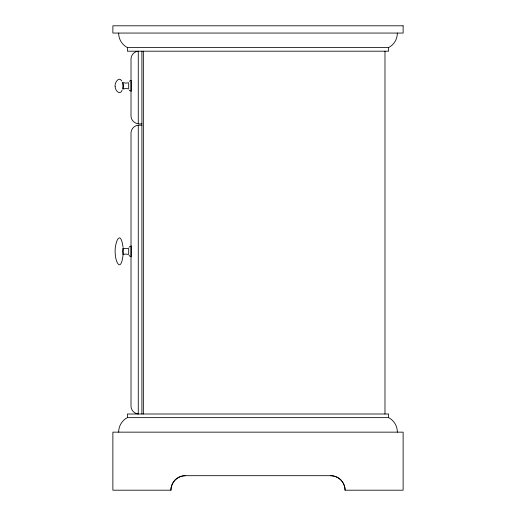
<?xml version="1.0" encoding="UTF-8"?>
<svg xmlns="http://www.w3.org/2000/svg" width="516" height="516" viewBox="0 0 516 516"><rect width="100%" height="100%" fill="white"/><g stroke="black" fill="none" stroke-linecap="round" stroke-linejoin="round"><path stroke-width="0.77" d="M118.68 432.15C118.545 426.177 122.053 420.327 127.388 417.637L388.613 417.637C393.947 420.327 397.455 426.177 397.32 432.15M397.32 33.056C397.455 39.029 393.947 44.879 388.613 47.569L127.388 47.569C122.053 44.879 118.545 39.029 118.68 33.056M123.105 248.144L122.685 251.363L123.105 254.64A9.443 0.619 0 0 1 123.111 254.627L123.085 254.523M123.105 254.672C121.041 273.28 115.081 262.586 115.113 251.363C114.971 241.94 120.46 228.801 122.995 246.964M122.711 88.965L123.105 86.236A9.443 9.423 0 0 0 123.111 85.811L122.602 82.566M122.105 90.281C119.886 95.931 114.881 90.152 115.133 86.475M129.181 247.119L130.348 246.145M129.464 81.225L130.348 80.586M123.627 88.9L125.943 88.488L127.813 88.752M123.627 254.453L125.472 254.059L127.813 254.311M127.813 82.863L125.472 83.115L123.627 82.715M127.813 248.422L125.943 248.686L123.627 248.273M138.275 125.207C134.521 125.498 131.303 128.716 131.012 132.464L131.019 406.75C131.303 410.504 134.521 413.722 138.269 414.006L138.269 125.207L141.9 125.207M138.269 123.756L138.269 51.194C134.502 51.439 131.257 54.683 131.012 58.45L131.019 116.5C131.29 121.782 137.043 124.866 141.9 123.756M185.438 475.688L330.562 475.688A14.513 14.513 0 0 1 345.075 490.2L403.125 490.2L403.125 432.15L112.875 432.15L112.875 490.2L170.925 490.2A14.513 14.513 0 0 1 185.438 475.688A14.513 14.513 0 0 0 170.925 490.2M122.634 82.663L123.189 82.786L123.189 89.075M130.348 91.029L129.316 90.229M130.348 256.581L129.058 255.426M121.776 81.038C118.919 75.762 114.391 83.076 115.133 86.469M388.613 47.569L388.613 51.194L127.388 51.194L127.388 47.569M388.613 417.637L388.613 414.006L127.388 414.006L127.388 417.637M384.981 51.194L384.988 414.006M143.351 51.194L143.351 414.006M141.9 51.194L141.9 414.006M131.154 80.341L131.154 91.274M131.154 245.9L131.154 256.833M128.697 82.541L128.697 89.075M128.697 248.093L128.697 254.633M123.189 248.093L123.189 254.633M330.562 475.688A14.513 14.513 0 0 1 345.075 490.2M403.125 25.8L112.875 25.8L112.875 33.056L403.125 33.056L403.125 25.8M123.105 248.106L123.105 248.086A9.443 0.619 0 0 1 123.111 248.119"/></g></svg>
